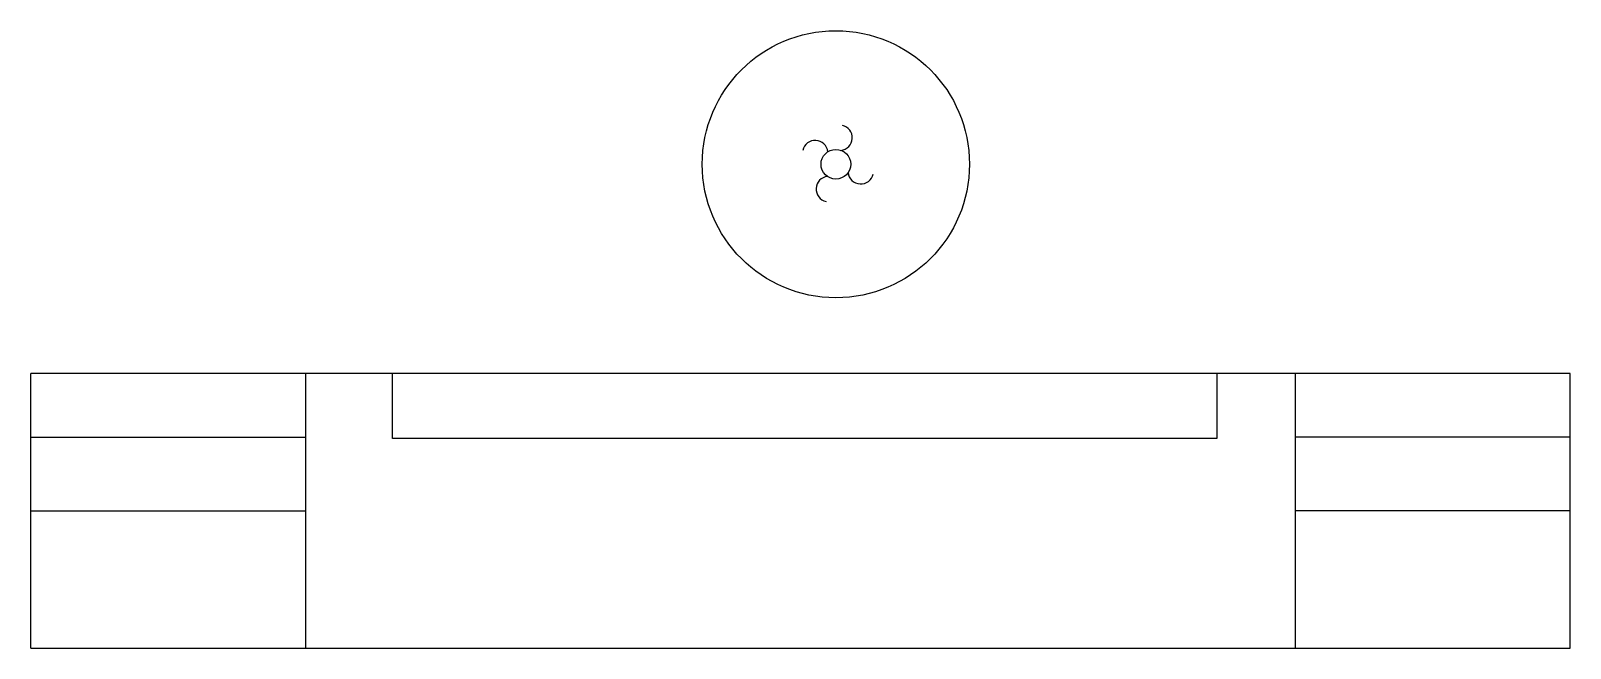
# Model space of a CAD drawing. Extents: x 30 to 2164, y 37 to 894.
import ezdxf

# ---------------------------------------------------------------- set-up
doc = ezdxf.new("R2010")
doc.units = 0
doc.layers.add('KADRBM', color=7, linetype='CONTINUOUS')

msp = doc.modelspace()

# ---------------------------------------------------------------- linework, layer by layer
at = {"layer": 'KADRBM'}
for p, q in [((2163.8, 418.4), (30.2, 418.4)), ((30.2, 37.4), (30.2, 418.4)), ((411.2, 37.4), (411.2, 418.4)), ((531.7, 328.5), (531.7, 418.4)), ((1673.9, 418.4), (1673.9, 328.5)), ((1782.8, 37.4), (1782.8, 418.4)), ((2163.8, 37.4), (2163.8, 418.4)), ((30.2, 330), (411.2, 330)), ((1673.9, 328.5), (531.7, 328.5)), ((2163.8, 330), (1782.8, 330)), ((30.2, 227.9), (411.2, 227.9)), ((2163.8, 227.9), (1782.8, 227.9)), ((30.2, 37.4), (2163.8, 37.4))]:
    msp.add_line(p, q, dxfattribs=at)
for radius in [185.2, 20.6]:
    msp.add_circle((1146, 708.8), radius, dxfattribs=at)
for centre, start, end in [((1151.2, 745.6), 276.0434, 77.6894), ((1117.4, 724.3), 6.0434, 167.6894), ((1136.2, 674.4), 96.0434, 257.6894), ((1180.4, 699), 186.0434, 347.6894)]:
    msp.add_arc(centre, 17.6, start, end, dxfattribs=at)

doc.saveas('drawing.dxf')
